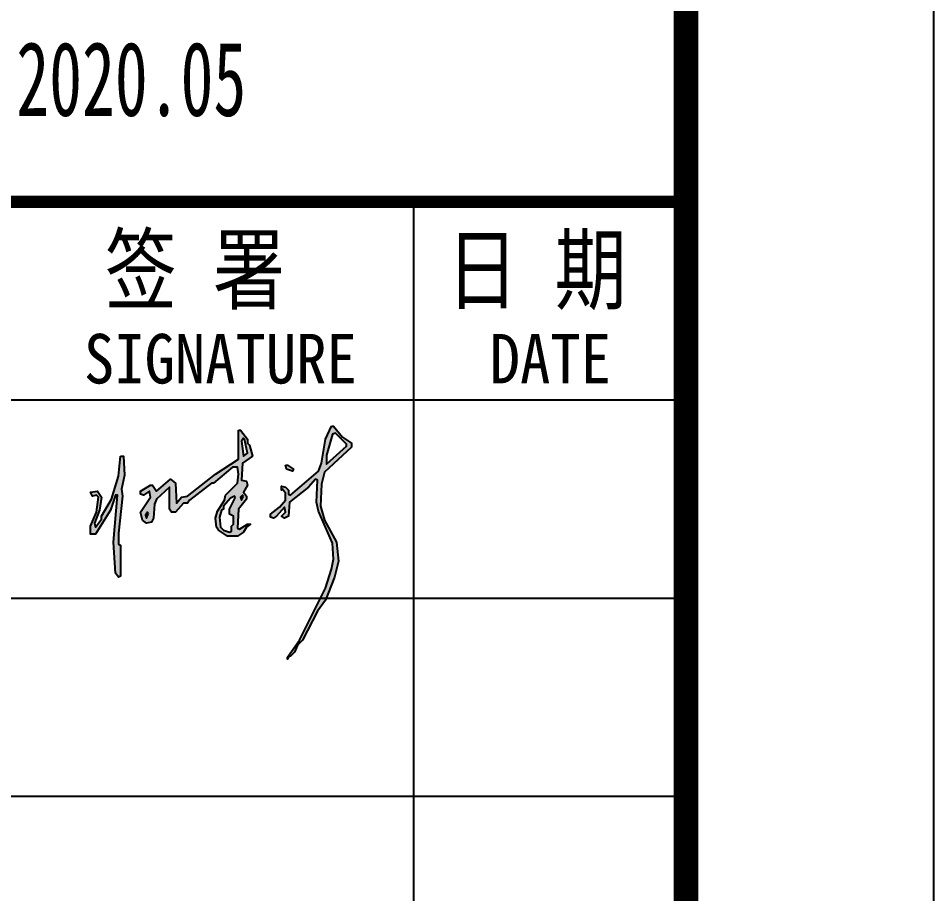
# Model space of a CAD drawing. Extents: x -24961 to 905641, y -154323 to 635957.
# Drawn here: x 458414 to 462111, y -136617 to -133082 of the extents above; entities that cross this region are included whole.
import ezdxf

# ---------------------------------------------------------------- set-up
doc = ezdxf.new("R2010")
doc.units = 0
doc.header["$LTSCALE"] = 1000
doc.header["$MEASUREMENT"] = 0
for name, color, linetype in [('PUB_TEXT', 7, 'Continuous'), ('X-3', 3, 'Continuous'), ('图框', 146, 'Continuous')]:
    doc.layers.add(name, color=color, linetype=linetype)
doc.styles.add('-宋体', font='SimSun.ttf', dxfattribs={"width": 0.8})
doc.styles.add('zabrd', font='SimSun.ttf', dxfattribs={"width": 0.8})

# ---------------------------------------------------------------- blocks, each defined once
blk = doc.blocks.new('A$C23144A93')
h = blk.add_hatch(color=8)
h.paths.add_polyline_path([(1.040395968966664, 5.630397239793638), (1.009795968966728, 6.211797239792759), (0.9179959689665793, 6.211797239792759), (0.8567959689667077, 5.599797239791769), (0.6425959689665888, 4.89599723979245), (0.3365959689666624, 4.375797239793428), (0.3365959689666624, 4.28399723979328), (0.1529959689667066, 4.039197239792884), (0.1223959689666572, 4.161597239793082), (0.2753959689666772, 4.559397239793725), (0.3365959689666624, 4.957197239792549), (0.2141959689665782, 5.140797239792846), (-4.031033427054354e-06, 5.110197239792797), (0.0611959689666719, 4.987797239792599), (0.1835959689665287, 5.018397239790829), (0.2447959689666277, 4.957197239792549), (0.1835959689665287, 4.498197239793626), (-4.031033427054354e-06, 4.069797239792933), (-4.031033427054354e-06, 3.824997239792538), (0.1529959689667066, 3.824997239792538), (0.6119959689667667, 4.559397239793725), (0.7649959689665593, 5.018397239790829), (0.8261959689666583, 5.018397239790829), (0.7037959689666877, 3.580197239793051), (0.7649959689665593, 2.631597239791517), (0.8567959689667077, 2.509197239793139), (0.9179959689665793, 2.539797239791369), (0.9179959689665793, 3.488397239791993), (0.8567959689667077, 3.518997239792043), (0.8567959689667077, 3.855597239793497), (0.9791959689664509, 4.987797239792599), (0.9485959689666288, 5.201997239792945)])
h.paths.add_polyline_path([(2.417395968966616, 5.263197239793044), (2.417395968966616, 4.589997239791956), (2.478595968966602, 4.498197239793626), (2.600995968966572, 4.498197239793626), (2.845795968966513, 4.773597239792252), (2.968195968966711, 4.773597239792252), (3.029395968966583, 4.865397239792401), (3.702595968966762, 5.385597239793242), (3.763795968966633, 5.385597239793242), (4.345195968966664, 5.875197239792215), (4.498195968966684, 5.875197239792215), (4.528795968966733, 5.660997239791868), (4.498195968966684, 5.385597239793242), (4.130995968966658, 5.018397239790829), (4.100395968966723, 4.865397239792401), (3.886195968966604, 4.528797239793676), (3.824995968966505, 4.31459723979151), (3.855595968966782, 4.039197239792884), (3.916795968966653, 3.947397239792735), (4.192195968966644, 3.763797239792439), (4.498195968966684, 3.763797239792439), (4.68179596896664, 3.886197239792637), (4.773595968966561, 4.039197239792884), (4.895995968966645, 4.130997239791213), (4.804195968966496, 4.130997239791213), (4.559395968966555, 3.977997239792785), (4.498195968966684, 4.008597239792834), (4.528795968966733, 4.589997239791956), (4.773595968966561, 4.89599723979245), (4.773595968966561, 4.987797239792599), (4.68179596896664, 5.110197239792797), (4.804195968966496, 5.324397239793143), (4.773595968966561, 5.446797239793341), (4.620595968966654, 5.477397239791571), (4.651195968966704, 5.997597239792412), (4.957195968966516, 6.211797239792759), (4.865395968966595, 6.548397239792394), (4.804195968966496, 6.609597239792492), (4.804195968966496, 6.73199723979269), (4.589995968966605, 7.007397239793136), (4.528795968966733, 7.007397239793136), (4.528795968966733, 6.11999723979261), (3.824995968966505, 5.660997239791868), (2.968195968966711, 4.987797239792599), (2.784595968966642, 4.957197239792549), (2.631595968966622, 4.773597239792252), (2.600995968966572, 5.385597239793242), (2.447995968966552, 5.50799723979344), (2.019595968966655, 5.140797239792846), (1.897195968966571, 5.324397239793143), (1.835995968966699, 5.324397239793143), (1.529995968966546, 5.140797239792846), (1.529995968966546, 5.048997239792698), (1.621795968966694, 5.018397239790829), (1.80539596896665, 5.140797239792846), (1.835995968966699, 4.957197239792549), (1.529995968966546, 4.498197239793626), (1.591195968966758, 4.25339723979323), (1.713595968966501, 4.161597239793082), (1.866595968966635, 4.192197239793131), (1.92779596896662, 4.31459723979151), (1.95839596896667, 4.742997239794022), (2.019595968966655, 4.89599723979245)])
h.paths.add_polyline_path([(1.744195968966551, 4.498197239793626), (1.774795968966714, 4.467597239793577), (1.713595968966501, 4.31459723979151), (1.682995968966679, 4.406397239791659)], flags=16)
h.paths.add_polyline_path([(4.008595968966574, 4.559397239793725), (4.069795968966673, 4.589997239791956), (4.069795968966673, 4.681797239792104), (4.283995968966678, 4.9265972397925), (4.406395968966535, 4.987797239792599), (4.436995968966698, 4.957197239792549), (4.253395968966743, 4.589997239791956), (4.253395968966743, 4.436997239793527), (4.3757959689666, 4.375797239793428), (4.3757959689666, 4.130997239791213), (4.314595968966614, 4.069797239792933), (4.314595968966614, 3.916797239793596), (4.253395968966743, 3.886197239792637), (4.069795968966673, 3.947397239792735), (3.977995968966638, 4.039197239792884), (3.947395968966703, 4.345197239793379)], flags=16)
h.paths.add_polyline_path([(4.589995968966605, 4.957197239792549), (4.651195968966704, 5.018397239790829), (4.68179596896664, 4.987797239792599), (4.620595968966654, 4.865397239792401)], flags=16)
h.paths.add_polyline_path([(4.68179596896664, 6.211797239792759), (4.620595968966654, 6.670797239793501), (4.68179596896664, 6.76259723979274), (4.712395968966689, 6.73199723979269), (4.804195968966496, 6.303597239792907)], flags=16)
h.paths.add_polyline_path([(6.670795968966559, 5.263197239793044), (6.884995968966678, 5.50799723979344), (6.946195968966776, 5.477397239791571), (6.915595968966727, 4.804197239794121), (6.976795968966599, 4.528797239793676), (7.405195968966609, 3.549597239792092), (7.435795968966659, 3.05999723979221), (7.37459596896656, 2.753997239793534), (7.190995968966604, 2.172597239792594), (6.395395968966682, 0.5813972397918405), (6.028195968966656, 0.06119723979190894), (6.028195968966656, -2.760208190011326e-06), (6.089395968966528, 0.1223972397920079), (6.119995968966577, 0.09179723979377741), (6.242395968966548, 0.2141972397921563), (6.334195968966583, 0.4283972397925027), (6.487195968966603, 0.5813972397918405), (6.946195968966776, 1.468797239791456), (7.190995968966604, 1.80539723979382), (7.466395968966594, 2.509197239793139), (7.588795968966679, 2.998797239792111), (7.527595968966693, 3.580197239793051), (7.160395968966668, 4.25339723979323), (7.037995968966584, 4.681797239792104), (7.068595968966633, 5.354997239793192), (7.160395968966668, 5.722197239791967), (7.98659596896664, 6.487197239792295), (7.98659596896664, 6.609597239792492), (7.711195968966649, 6.793197239793699), (7.435795968966659, 7.129797239793334), (7.37459596896656, 7.129797239793334), (7.190995968966604, 6.73199723979269), (7.068595968966633, 5.997597239792412), (6.976795968966599, 5.752797239792017), (6.119995968966577, 5.018397239790829), (6.058795968966706, 5.048997239792698), (6.058795968966706, 5.171397239792896), (5.966995968966785, 5.263197239793044), (5.844595968966587, 5.293797239791274), (5.844595968966587, 5.171397239792896), (5.875195968966636, 5.201997239792945), (5.966995968966785, 5.079597239792747), (5.966995968966785, 4.865397239792401), (5.783395968966715, 4.651197239792054), (5.507995968966611, 4.436997239793527), (5.507995968966611, 4.345197239793379), (5.599795968966646, 4.31459723979151), (5.691595968966567, 4.375797239793428), (5.936395968966508, 4.651197239792054), (5.966995968966785, 4.498197239793626), (5.844595968966587, 4.375797239793428), (5.936395968966508, 4.31459723979151), (6.058795968966706, 4.375797239793428), (6.089395968966528, 4.804197239794121)])
h.paths.add_polyline_path([(7.22159596896654, 5.966997239794182), (7.22159596896654, 6.242397239792808), (7.405195968966609, 6.884997239792938), (7.496995968966758, 6.915597239792987), (7.527595968966693, 6.884997239792938), (7.83359596896662, 6.578997239793352), (7.83359596896662, 6.517797239793254)], flags=16)
h.paths.add_polyline_path([(6.028195968966656, 5.936397239792313), (5.966995968966785, 5.936397239792313), (5.997595968966721, 5.813997239792116), (6.181195968966676, 5.752797239792017), (6.211795968966726, 5.813997239792116)], flags=17)
at = {"color": 8, "linetype": 'Continuous'}
for points in [[(4.528795968966733, 7.007397239793136), (4.589995968966605, 7.007397239793136), (4.804195968966496, 6.73199723979269), (4.804195968966496, 6.609597239792492), (4.865395968966595, 6.548397239792394), (4.957195968966516, 6.211797239792759), (4.651195968966704, 5.997597239792412), (4.620595968966654, 5.477397239791571), (4.773595968966561, 5.446797239793341), (4.804195968966496, 5.324397239793143), (4.68179596896664, 5.110197239792797), (4.773595968966561, 4.987797239792599), (4.773595968966561, 4.89599723979245), (4.528795968966733, 4.589997239791956), (4.498195968966684, 4.008597239792834), (4.559395968966555, 3.977997239792785), (4.804195968966496, 4.130997239791213), (4.895995968966645, 4.130997239791213), (4.773595968966561, 4.039197239792884), (4.68179596896664, 3.886197239792637), (4.498195968966684, 3.763797239792439), (4.192195968966644, 3.763797239792439), (3.916795968966653, 3.947397239792735), (3.855595968966782, 4.039197239792884), (3.824995968966505, 4.31459723979151), (3.886195968966604, 4.528797239793676), (4.100395968966723, 4.865397239792401), (4.130995968966658, 5.018397239790829), (4.498195968966684, 5.385597239793242), (4.528795968966733, 5.660997239791868), (4.498195968966684, 5.875197239792215), (4.345195968966664, 5.875197239792215), (3.763795968966633, 5.385597239793242), (3.702595968966762, 5.385597239793242), (3.029395968966583, 4.865397239792401), (2.968195968966711, 4.773597239792252), (2.845795968966513, 4.773597239792252), (2.600995968966572, 4.498197239793626), (2.478595968966602, 4.498197239793626), (2.417395968966616, 4.589997239791956), (2.417395968966616, 5.263197239793044), (2.019595968966655, 4.89599723979245), (1.95839596896667, 4.742997239794022), (1.92779596896662, 4.31459723979151), (1.866595968966635, 4.192197239793131), (1.713595968966501, 4.161597239793082), (1.591195968966758, 4.25339723979323), (1.529995968966546, 4.498197239793626), (1.835995968966699, 4.957197239792549), (1.80539596896665, 5.140797239792846), (1.621795968966694, 5.018397239790829), (1.529995968966546, 5.048997239792698), (1.529995968966546, 5.140797239792846), (1.835995968966699, 5.324397239793143), (1.897195968966571, 5.324397239793143), (2.019595968966655, 5.140797239792846), (2.447995968966552, 5.50799723979344), (2.600995968966572, 5.385597239793242), (2.631595968966622, 4.773597239792252), (2.784595968966642, 4.957197239792549), (2.968195968966711, 4.987797239792599), (3.824995968966505, 5.660997239791868), (4.528795968966733, 6.11999723979261), (4.528795968966733, 7.007397239793136)], [(7.37459596896656, 7.129797239793334), (7.435795968966659, 7.129797239793334), (7.711195968966649, 6.793197239793699), (7.98659596896664, 6.609597239792492), (7.98659596896664, 6.487197239792295), (7.160395968966668, 5.722197239791967), (7.068595968966633, 5.354997239793192), (7.037995968966584, 4.681797239792104), (7.160395968966668, 4.25339723979323), (7.527595968966693, 3.580197239793051), (7.588795968966679, 2.998797239792111), (7.466395968966594, 2.509197239793139), (7.190995968966604, 1.80539723979382), (6.946195968966776, 1.468797239791456), (6.487195968966603, 0.5813972397918405), (6.334195968966583, 0.4283972397925027), (6.242395968966548, 0.2141972397921563), (6.119995968966577, 0.09179723979377741), (6.089395968966528, 0.1223972397920079), (6.028195968966656, -2.760208190011326e-06), (6.028195968966656, 0.06119723979190894), (6.395395968966682, 0.5813972397918405), (7.190995968966604, 2.172597239792594), (7.37459596896656, 2.753997239793534), (7.435795968966659, 3.05999723979221), (7.405195968966609, 3.549597239792092), (6.976795968966599, 4.528797239793676), (6.915595968966727, 4.804197239794121), (6.946195968966776, 5.477397239791571), (6.884995968966678, 5.50799723979344), (6.670795968966559, 5.263197239793044), (6.089395968966528, 4.804197239794121), (6.058795968966706, 4.375797239793428), (5.936395968966508, 4.31459723979151), (5.844595968966587, 4.375797239793428), (5.966995968966785, 4.498197239793626), (5.936395968966508, 4.651197239792054), (5.691595968966567, 4.375797239793428), (5.599795968966646, 4.31459723979151), (5.507995968966611, 4.345197239793379), (5.507995968966611, 4.436997239793527), (5.783395968966715, 4.651197239792054), (5.966995968966785, 4.865397239792401), (5.966995968966785, 5.079597239792747), (5.875195968966636, 5.201997239792945), (5.844595968966587, 5.171397239792896), (5.844595968966587, 5.293797239791274), (5.966995968966785, 5.263197239793044), (6.058795968966706, 5.171397239792896), (6.058795968966706, 5.048997239792698), (6.119995968966577, 5.018397239790829), (6.976795968966599, 5.752797239792017), (7.068595968966633, 5.997597239792412), (7.190995968966604, 6.73199723979269), (7.37459596896656, 7.129797239793334)], [(4.712395968966689, 6.73199723979269), (4.68179596896664, 6.76259723979274), (4.620595968966654, 6.670797239793501), (4.68179596896664, 6.211797239792759), (4.804195968966496, 6.303597239792907), (4.712395968966689, 6.73199723979269)], [(7.527595968966693, 6.884997239792938), (7.496995968966758, 6.915597239792987), (7.405195968966609, 6.884997239792938), (7.22159596896654, 6.242397239792808), (7.22159596896654, 5.966997239794182), (7.83359596896662, 6.517797239793254), (7.83359596896662, 6.578997239793352), (7.527595968966693, 6.884997239792938)], [(0.9179959689665793, 6.211797239792759), (1.009795968966728, 6.211797239792759), (1.040395968966664, 5.630397239793638), (0.9485959689666288, 5.201997239792945), (0.9791959689664509, 4.987797239792599), (0.8567959689667077, 3.855597239793497), (0.8567959689667077, 3.518997239792043), (0.9179959689665793, 3.488397239791993), (0.9179959689665793, 2.539797239791369), (0.8567959689667077, 2.509197239793139), (0.7649959689665593, 2.631597239791517), (0.7037959689666877, 3.580197239793051), (0.8261959689666583, 5.018397239790829), (0.7649959689665593, 5.018397239790829), (0.6119959689667667, 4.559397239793725), (0.1529959689667066, 3.824997239792538), (-4.031033427054354e-06, 3.824997239792538), (-4.031033427054354e-06, 4.069797239792933), (0.1835959689665287, 4.498197239793626), (0.2447959689666277, 4.957197239792549), (0.1835959689665287, 5.018397239790829), (0.0611959689666719, 4.987797239792599), (-4.031033427054354e-06, 5.110197239792797), (0.2141959689665782, 5.140797239792846), (0.3365959689666624, 4.957197239792549), (0.2753959689666772, 4.559397239793725), (0.1223959689666572, 4.161597239793082), (0.1529959689667066, 4.039197239792884), (0.3365959689666624, 4.28399723979328), (0.3365959689666624, 4.375797239793428), (0.6425959689665888, 4.89599723979245), (0.8567959689667077, 5.599797239791769), (0.9179959689665793, 6.211797239792759)], [(5.966995968966785, 5.936397239792313), (6.028195968966656, 5.936397239792313), (6.211795968966726, 5.813997239792116), (6.181195968966676, 5.752797239792017), (5.997595968966721, 5.813997239792116), (5.966995968966785, 5.936397239792313)], [(4.436995968966698, 4.957197239792549), (4.406395968966535, 4.987797239792599), (4.283995968966678, 4.9265972397925), (4.069795968966673, 4.681797239792104), (4.069795968966673, 4.589997239791956), (4.008595968966574, 4.559397239793725), (3.947395968966703, 4.345197239793379), (3.977995968966638, 4.039197239792884), (4.069795968966673, 3.947397239792735), (4.253395968966743, 3.886197239792637), (4.314595968966614, 3.916797239793596), (4.314595968966614, 4.069797239792933), (4.3757959689666, 4.130997239791213), (4.3757959689666, 4.375797239793428), (4.253395968966743, 4.436997239793527), (4.253395968966743, 4.589997239791956), (4.436995968966698, 4.957197239792549)], [(4.68179596896664, 4.987797239792599), (4.651195968966704, 5.018397239790829), (4.589995968966605, 4.957197239792549), (4.620595968966654, 4.865397239792401), (4.68179596896664, 4.987797239792599)], [(1.774795968966714, 4.467597239793577), (1.744195968966551, 4.498197239793626), (1.682995968966679, 4.406397239791659), (1.713595968966501, 4.31459723979151), (1.774795968966714, 4.467597239793577)]]:
    blk.add_lwpolyline(points, dxfattribs=at)
blk = doc.blocks.new('A$C21C30159')
at = {"layer": 'X-3', "xscale": 131.9053483943475, "yscale": 131.9053483943475, "zscale": 131.9053483943475}
blk.add_blockref('A$C23144A93', (1744.985855157953, 4402.824715079565), dxfattribs=at)
blk = doc.blocks.new('3R2RT34')
at = {"color": 143}
for p, q in [((1888901.094118245, 152576.2788714184), (1888901.094118245, 182076.2788714184)), ((1882901.093681061, 172076.2788714184), (1888901.093681061, 172076.2788714184)), ((1882901.093681061, 172076.2788714184), (1888901.093681061, 172076.2788714184)), ((1882901.094118245, 172076.2788714184), (1888901.094118245, 172076.2788714184))]:
    blk.add_line(p, q, dxfattribs=at)
blk.add_lwpolyline([(1805801.094118245, 151576.2788714184), (1889901.094118245, 151576.2788714184), (1889901.094118245, 210976.2788714184), (1805801.094118245, 210976.2788714184)], close=True, dxfattribs=at)
at = {"color": 143, "const_width": 100}
blk.add_lwpolyline([(1808301.094118245, 152576.2788714184), (1888901.094118245, 152576.2788714184), (1888901.094118245, 209976.2788714184), (1808301.094118245, 209976.2788714184)], close=True, dxfattribs=at)
at = {"layer": '图框'}
blk.add_line((1887801.093681061, 165676.2788714184), (1887801.093681061, 172076.2788714184), dxfattribs=at)
at = {"layer": '图框', "const_width": 50}
blk.add_lwpolyline([(1882901.094118245, 172076.2788714184), (1888901.094118245, 172076.2788714184)], dxfattribs=at)
at = {"layer": '图框'}
for points in [[(1882901.094118245, 171276.2788714184), (1888901.094118245, 171276.2788714184)], [(1882901.094118245, 170476.2788714184), (1888901.094118245, 170476.2788714184)], [(1882901.094118245, 169676.2788714184), (1888901.094118245, 169676.2788714184)]]:
    blk.add_lwpolyline(points, dxfattribs=at)
blk.add_blockref('A$C21C30159', (1884751.499839014, 165827.4999533167))
at = {"layer": 'PUB_TEXT', "style": 'zabrd', "width": 0.65}
blk.add_text('2020.05', height=300, dxfattribs=at).set_placement((1886196.335807961, 172423.4521187306))
at = {"layer": '图框', "style": '-宋体'}
for s, height, width, p in [('签 署', 267, 0.8, (1886553.29242792, 171669.4728965674)), ('日 期', 267, 0.8, (1887933.068510815, 171669.4728965674)), ('SIGNATURE', 200, 0.9, (1886469.342770353, 171343.1272467372)), ('DATE', 200, 0.9, (1888108.179784857, 171343.1272467372))]:
    blk.add_text(s, height=height, dxfattribs=dict(at, width=width)).set_placement(p)

msp = doc.modelspace()

# ---------------------------------------------------------------- block references
msp.add_blockref('3R2RT34', (-1427790.13495352, -305899.4971355513))

doc.saveas('drawing.dxf')
